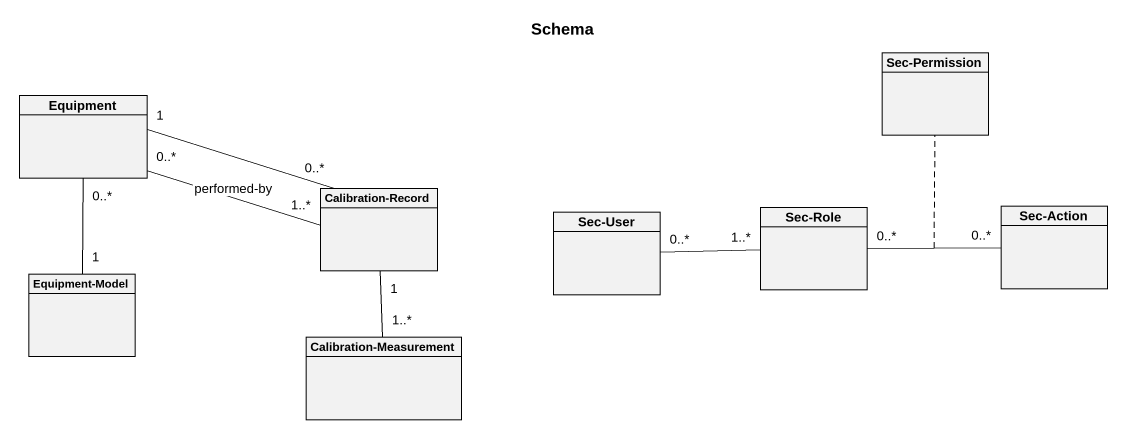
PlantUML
@startuml
title Schema
hide circle
hide empty members
class "Sec-Permission" as Sec_Permission
class Equipment
class "Calibration-Record" as Calibration_Record
class "Sec-User" as Sec_User
class "Sec-Role" as Sec_Role
class "Sec-Action" as Sec_Action
class "Equipment-Model" as Equipment_Model
class "Calibration-Measurement" as Calibration_Measurement
Calibration_Record "0..*" -left- "1" Equipment
Calibration_Record "1..*" -left- "0..*" Equipment : performed-by
Sec_User "0..*" -right- "1..*" Sec_Role
Sec_Action "0..*" -left- "0..*" Sec_Role
(Sec_Action, Sec_Role) .. Sec_Permission
Equipment_Model "1" -up- "0..*" Equipment
Calibration_Measurement "1..*" -up- "1" Calibration_Record
@enduml
